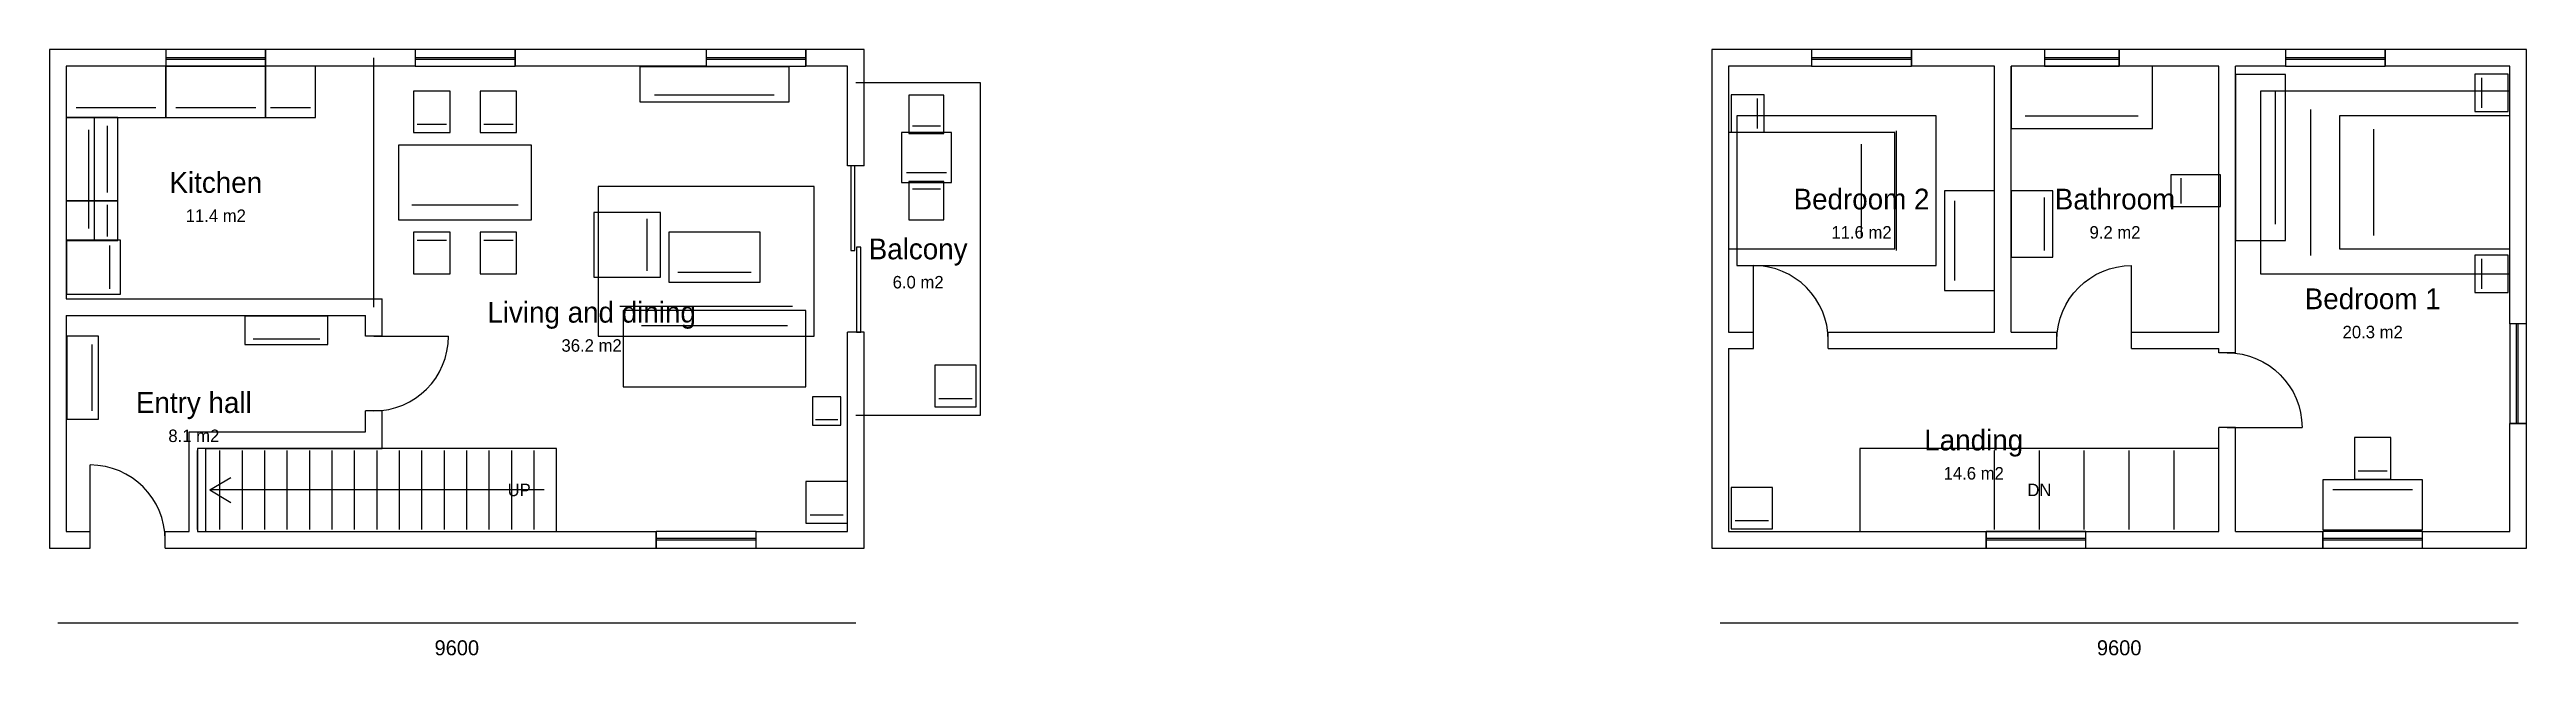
# Model space of a CAD drawing. Header units: millimetres. Extents: x -100 to 29700, y -1393 to 5900.
import ezdxf
from ezdxf.enums import TextEntityAlignment as Align

# ---------------------------------------------------------------- set-up
doc = ezdxf.new("R2010")
doc.units = ezdxf.units.MM
doc.layers.get('0').update_dxf_attribs({"linetype": 'CONTINUOUS'})
for name, color, linetype in [('DIM', 4, 'CONTINUOUS'), ('L1_A-AREA', 6, 'CONTINUOUS'), ('L1_A-AREA-IDEN', 1, 'CONTINUOUS'), ('L1_A-DOOR', 3, 'CONTINUOUS'), ('L1_A-FURN', 8, 'CONTINUOUS'), ('L1_A-GLAZ', 5, 'CONTINUOUS'), ('L1_A-STRS', 2, 'CONTINUOUS'), ('L1_A-WALL', 7, 'CONTINUOUS'), ('L2_A-AREA-IDEN', 1, 'CONTINUOUS'), ('L2_A-DOOR', 3, 'CONTINUOUS'), ('L2_A-FURN', 8, 'CONTINUOUS'), ('L2_A-GLAZ', 5, 'CONTINUOUS'), ('L2_A-STRS', 2, 'CONTINUOUS'), ('L2_A-WALL', 7, 'CONTINUOUS')]:
    doc.layers.add(name, color=color, linetype=linetype)

# ---------------------------------------------------------------- blocks, each defined once
blk = doc.blocks.new('DOOR-900')
blk.add_line((0, 0), (0, 900))
blk.add_arc((0, 0), 900, 0, 90)
blk = doc.blocks.new('WIN-1200')
for p, q in [((-600, 20), (600, 20)), ((-600, 0), (600, 0))]:
    blk.add_line(p, q)
blk.add_lwpolyline([(-600, -100), (600, -100), (600, 100), (-600, 100)], close=True)
blk = doc.blocks.new('SLIDING-DOOR-2000')
for points in [[(-20, 10), (1000, 10), (1000, 60), (-20, 60)], [(-1000, -60), (20, -60), (20, -10), (-1000, -10)]]:
    blk.add_lwpolyline(points, close=True)
blk = doc.blocks.new('KITCHEN-COUNTER-1200x620')
blk.add_line((-480, -186), (480, -186))
blk.add_lwpolyline([(-600, -310), (600, -310), (600, 310), (-600, 310)], close=True)
blk = doc.blocks.new('KITCHEN-SINK-1200x620')
blk.add_line((-480, -186), (480, -186))
blk.add_lwpolyline([(-600, -310), (600, -310), (600, 310), (-600, 310)], close=True)
blk = doc.blocks.new('KITCHEN-COUNTER-600x620')
blk.add_line((-240, -186), (240, -186))
blk.add_lwpolyline([(-300, -310), (300, -310), (300, 310), (-300, 310)], close=True)
blk = doc.blocks.new('HOB-1000x620')
blk.add_line((-400, -186), (400, -186))
blk.add_lwpolyline([(-500, -310), (500, -310), (500, 310), (-500, 310)], close=True)
blk = doc.blocks.new('KITCHEN-COUNTER-480x620')
blk.add_line((-192, -186), (192, -186))
blk.add_lwpolyline([(-240, -310), (240, -310), (240, 310), (-240, 310)], close=True)
blk = doc.blocks.new('FRIDGE-650x650')
blk.add_line((-260, -195), (260, -195))
blk.add_lwpolyline([(-325, -325), (325, -325), (325, 325), (-325, 325)], close=True)
blk = doc.blocks.new('WALL-CABINET-1480x340')
blk.add_line((-592, -102), (592, -102))
blk.add_lwpolyline([(-740, -170), (740, -170), (740, 170), (-740, 170)], close=True)
blk = doc.blocks.new('DINING-TABLE-1600x900')
blk.add_line((-640, -270), (640, -270))
blk.add_lwpolyline([(-800, -450), (800, -450), (800, 450), (-800, 450)], close=True)
blk = doc.blocks.new('CHAIR-440x500')
blk.add_line((-176, -150), (176, -150))
blk.add_lwpolyline([(-220, -250), (220, -250), (220, 250), (-220, 250)], close=True)
blk = doc.blocks.new('SOFA-2200x920')
blk.add_line((-880, -276), (880, -276))
blk.add_lwpolyline([(-1100, -460), (1100, -460), (1100, 460), (-1100, 460)], close=True)
blk = doc.blocks.new('COFFEE-TABLE-1100x600')
blk.add_line((-440, -180), (440, -180))
blk.add_lwpolyline([(-550, -300), (550, -300), (550, 300), (-550, 300)], close=True)
blk = doc.blocks.new('ARMCHAIR-780x800')
blk.add_line((-312, -240), (312, -240))
blk.add_lwpolyline([(-390, -400), (390, -400), (390, 400), (-390, 400)], close=True)
blk = doc.blocks.new('RUG-2600x1800')
blk.add_line((-1040, -540), (1040, -540))
blk.add_lwpolyline([(-1300, -900), (1300, -900), (1300, 900), (-1300, 900)], close=True)
blk = doc.blocks.new('SIDEBOARD-1800x420')
blk.add_line((-720, -126), (720, -126))
blk.add_lwpolyline([(-900, -210), (900, -210), (900, 210), (-900, 210)], close=True)
blk = doc.blocks.new('FLOOR-LAMP-340x340')
blk.add_line((-136, -102), (136, -102))
blk.add_lwpolyline([(-170, -170), (170, -170), (170, 170), (-170, 170)], close=True)
blk = doc.blocks.new('PLANT-500x500')
blk.add_line((-200, -150), (200, -150))
blk.add_lwpolyline([(-250, -250), (250, -250), (250, 250), (-250, 250)], close=True)
blk = doc.blocks.new('BENCH-1000x380')
blk.add_line((-400, -114), (400, -114))
blk.add_lwpolyline([(-500, -190), (500, -190), (500, 190), (-500, 190)], close=True)
blk = doc.blocks.new('SIDEBOARD-1000x340')
blk.add_line((-400, -102), (400, -102))
blk.add_lwpolyline([(-500, -170), (500, -170), (500, 170), (-500, 170)], close=True)
blk = doc.blocks.new('BISTRO-TABLE-600x600')
blk.add_line((-240, -180), (240, -180))
blk.add_lwpolyline([(-300, -300), (300, -300), (300, 300), (-300, 300)], close=True)
blk = doc.blocks.new('BISTRO-CHAIR-420x460')
blk.add_line((-168, -138), (168, -138))
blk.add_lwpolyline([(-210, -230), (210, -230), (210, 230), (-210, 230)], close=True)
blk = doc.blocks.new('WIN-900')
for p, q in [((-450, 20), (450, 20)), ((-450, 0), (450, 0))]:
    blk.add_line(p, q)
blk.add_lwpolyline([(-450, -100), (450, -100), (450, 100), (-450, 100)], close=True)
blk = doc.blocks.new('BED-DOUBLE-1600x2050')
blk.add_line((-640, -615), (640, -615))
blk.add_lwpolyline([(-800, -1025), (800, -1025), (800, 1025), (-800, 1025)], close=True)
blk = doc.blocks.new('NIGHTSTAND-450x400')
blk.add_line((-180, -120), (180, -120))
blk.add_lwpolyline([(-225, -200), (225, -200), (225, 200), (-225, 200)], close=True)
blk = doc.blocks.new('WARDROBE-2000x600')
blk.add_line((-800, -180), (800, -180))
blk.add_lwpolyline([(-1000, -300), (1000, -300), (1000, 300), (-1000, 300)], close=True)
blk = doc.blocks.new('DESK-1200x600')
blk.add_line((-480, -180), (480, -180))
blk.add_lwpolyline([(-600, -300), (600, -300), (600, 300), (-600, 300)], close=True)
blk = doc.blocks.new('RUG-2200x3000')
blk.add_line((-880, -900), (880, -900))
blk.add_lwpolyline([(-1100, -1500), (1100, -1500), (1100, 1500), (-1100, 1500)], close=True)
blk = doc.blocks.new('BED-DOUBLE-1400x2000')
blk.add_line((-560, -600), (560, -600))
blk.add_lwpolyline([(-700, -1000), (700, -1000), (700, 1000), (-700, 1000)], close=True)
blk = doc.blocks.new('WARDROBE-1200x600')
blk.add_line((-480, -180), (480, -180))
blk.add_lwpolyline([(-600, -300), (600, -300), (600, 300), (-600, 300)], close=True)
blk = doc.blocks.new('RUG-1800x2400')
blk.add_line((-720, -720), (720, -720))
blk.add_lwpolyline([(-900, -1200), (900, -1200), (900, 1200), (-900, 1200)], close=True)
blk = doc.blocks.new('BATHTUB-1700x750')
blk.add_line((-680, -225), (680, -225))
blk.add_lwpolyline([(-850, -375), (850, -375), (850, 375), (-850, 375)], close=True)
blk = doc.blocks.new('WC-380x600')
blk.add_line((-152, -180), (152, -180))
blk.add_lwpolyline([(-190, -300), (190, -300), (190, 300), (-190, 300)], close=True)
blk = doc.blocks.new('VANITY-800x500')
blk.add_line((-320, -150), (320, -150))
blk.add_lwpolyline([(-400, -250), (400, -250), (400, 250), (-400, 250)], close=True)

msp = doc.modelspace()

# ---------------------------------------------------------------- linework, layer by layer
at = {"layer": 'DIM'}
for p, q in [((0, -1000), (9600, -1000)), ((20000, -1000), (29600, -1000))]:
    msp.add_line(p, q, dxfattribs=at)
at = {"layer": 'L1_A-AREA'}
msp.add_line((3800, 2800), (3800, 5800), dxfattribs=at)
msp.add_lwpolyline([(9600, 1500), (11100, 1500), (11100, 5500), (9600, 5500)], dxfattribs=at)
at = {"layer": 'L1_A-STRS'}
for p, q in [((1680, 125), (1680, 1075)), ((1950, 125), (1950, 1075)), ((2220, 125), (2220, 1075)), ((2490, 125), (2490, 1075)), ((2760, 125), (2760, 1075)), ((3030, 125), (3030, 1075)), ((3300, 125), (3300, 1075)), ((3570, 125), (3570, 1075)), ((3840, 125), (3840, 1075)), ((4110, 125), (4110, 1075)), ((4380, 125), (4380, 1075)), ((4650, 125), (4650, 1075)), ((4920, 125), (4920, 1075)), ((5190, 125), (5190, 1075)), ((5460, 125), (5460, 1075)), ((5730, 125), (5730, 1075)), ((6000, 125), (6000, 1075)), ((1830, 600), (2080, 750)), ((1830, 600), (2080, 450))]:
    msp.add_line(p, q, dxfattribs=at)
msp.add_lwpolyline([(1680, 100), (6000, 100), (6000, 1100), (1680, 1100)], close=True, dxfattribs=at)
msp.add_lwpolyline([(5850, 600), (1830, 600)], dxfattribs=at)
at = {"layer": 'L1_A-WALL'}
for p, q in [((1300, 5900), (-100, 5900)), ((-100, 5900), (-100, 2800.0022)), ((1300, 5700), (100, 5700)), ((100, 5700), (100, 2900.0022)), ((1300, 5900), (1300, 5700)), ((4300, 5900), (2500, 5900)), ((2500, 5900), (2500, 5700)), ((4300, 5700), (2500, 5700)), ((4300, 5900), (4300, 5700)), ((7800, 5900), (5500, 5900)), ((5500, 5900), (5500, 5700)), ((7800, 5700), (5500, 5700)), ((7800, 5900), (7800, 5700)), ((9700, 5900), (9000, 5900)), ((9000, 5900), (9000, 5700)), ((9500, 5700), (9000, 5700)), ((9500, 4500), (9500, 5700)), ((9700, 4500), (9700, 5900)), ((9700, 4500), (9500, 4500)), ((-100, 2800.0022), (-100, -100)), ((100, 2900), (3900, 2900)), ((100, 2700.0022), (100, 100)), ((100, 2700), (3700, 2700)), ((3700, 2450), (3700, 2700)), ((3900, 2450), (3900, 2900)), ((3900, 2450), (3700, 2450)), ((9500, 100), (9500, 2500)), ((9700, 2500), (9500, 2500)), ((9700, -100), (9700, 2500)), ((3700, 1300), (3700, 1550)), ((3900, 1550), (3700, 1550)), ((3900, 1100), (3900, 1550)), ((1580, 1300), (3700, 1300)), ((1580, 100), (1580, 1300)), ((1780, 1100), (3900, 1100)), ((1780, 100), (1780, 1100)), ((100, 100), (390, 100)), ((390, -100), (390, 100)), ((1290, 100), (1580, 100)), ((1290, -100), (1290, 100)), ((1780, 100), (7200, 100)), ((7200, -100), (7200, 100)), ((8400, 100), (9500, 100)), ((8400, -100), (8400, 100)), ((-100, -100), (390, -100)), ((1290, -100), (1680, -100)), ((1680, -100), (7200, -100)), ((8400, -100), (9700, -100))]:
    msp.add_line(p, q, dxfattribs=at)
at = {"layer": 'L2_A-STRS'}
for p, q in [((23300, 125), (23300, 1075)), ((23840, 125), (23840, 1075)), ((24380, 125), (24380, 1075)), ((24920, 125), (24920, 1075)), ((25460, 125), (25460, 1075))]:
    msp.add_line(p, q, dxfattribs=at)
msp.add_lwpolyline([(21680, 100), (26000, 100), (26000, 1100), (21680, 1100)], close=True, dxfattribs=at)
at = {"layer": 'L2_A-WALL'}
for p, q in [((21100, 5900), (19900, 5900)), ((19900, 5900), (19900, 2399.9994)), ((21100, 5700), (20100, 5700)), ((20100, 5700), (20100, 2499.9994)), ((21100, 5900), (21100, 5700)), ((23400.0032, 5900), (22300, 5900)), ((22300, 5900), (22300, 5700)), ((23300.0032, 5700), (22300, 5700)), ((23300, 2500), (23300, 5700)), ((23900, 5900), (23400.0032, 5900)), ((23500, 2500), (23500, 5700)), ((23900, 5700), (23500.0032, 5700)), ((23900, 5900), (23900, 5700)), ((26100.0032, 5900), (24800, 5900)), ((24800, 5900), (24800, 5700)), ((26000.0032, 5700), (24800, 5700)), ((26000, 2500), (26000, 5700)), ((26800, 5900), (26100.0032, 5900)), ((26200, 2400), (26200, 5700)), ((26800, 5700), (26200.0032, 5700)), ((26800, 5900), (26800, 5700)), ((29700, 5900), (28000, 5900)), ((28000, 5900), (28000, 5700)), ((29500, 5700), (28000, 5700)), ((29500, 2600), (29500, 5700)), ((29700, 2600), (29700, 5900)), ((19900, 2399.9994), (19900, -100)), ((20100, 2500), (20400, 2500)), ((20400, 2300), (20400, 2500)), ((21300, 2500), (23299.9997, 2500)), ((21300, 2300), (21300, 2500)), ((23499.9997, 2500), (24050, 2500)), ((24050, 2300), (24050, 2500)), ((24950, 2500), (26000, 2500)), ((24950, 2300), (24950, 2500)), ((26200, 2250), (26200, 2400)), ((29700, 2600), (29500, 2600)), ((20100, 2300), (20400, 2300)), ((20100, 2299.9994), (20100, 100)), ((21300, 2300), (23399.9997, 2300)), ((23399.9997, 2300), (24050, 2300)), ((24950, 2300), (26000, 2300)), ((26000, 2250), (26000, 2300)), ((26200, 2250), (26000, 2250)), ((26000, 100), (26000, 1350)), ((26200, 1350), (26000, 1350)), ((26200, 100), (26200, 1350)), ((29500, 100), (29500, 1400)), ((29700, 1400), (29500, 1400)), ((29700, -100), (29700, 1400)), ((20100, 100), (23200, 100)), ((23200, -100), (23200, 100)), ((24400, 100), (26000.0032, 100)), ((24400, -100), (24400, 100)), ((26200.0032, 100), (27250, 100)), ((27250, -100), (27250, 100)), ((28450, 100), (29500, 100)), ((28450, -100), (28450, 100)), ((19900, -100), (23200, -100)), ((24400, -100), (26100.0032, -100)), ((26100.0032, -100), (27250, -100)), ((28450, -100), (29700, -100))]:
    msp.add_line(p, q, dxfattribs=at)

# ---------------------------------------------------------------- block references
at = {"layer": 'L1_A-DOOR'}
for name, p, rotation in [('SLIDING-DOOR-2000', (9600, 3500), 90), ('DOOR-900', (3800, 2450), -90)]:
    msp.add_blockref(name, p, dxfattribs=dict(at, rotation=rotation))
msp.add_blockref('DOOR-900', (390, 0), dxfattribs=at)
at = {"layer": 'L1_A-FURN'}
for name, p in [('KITCHEN-COUNTER-1200x620', (700, 5390)), ('KITCHEN-SINK-1200x620', (1900, 5390)), ('KITCHEN-COUNTER-600x620', (2800, 5390)), ('SIDEBOARD-1800x420', (7900, 5480)), ('CHAIR-440x500', (4500, 5150)), ('CHAIR-440x500', (5300, 5150)), ('BISTRO-CHAIR-420x460', (10450, 5120)), ('BISTRO-TABLE-600x600', (10450, 4600)), ('DINING-TABLE-1600x900', (4900, 4300)), ('RUG-2600x1800', (7800, 3350)), ('COFFEE-TABLE-1100x600', (7900, 3400)), ('SIDEBOARD-1000x340', (2750, 2520)), ('PLANT-500x500', (10800, 1850)), ('FLOOR-LAMP-340x340', (9250, 1550)), ('PLANT-500x500', (9250, 450))]:
    msp.add_blockref(name, p, dxfattribs=at)
for name, p, rotation in [('HOB-1000x620', (410, 4580), 90), ('WALL-CABINET-1480x340', (270, 4340), 90), ('BISTRO-CHAIR-420x460', (10450, 4080), 180), ('KITCHEN-COUNTER-480x620', (410, 3840), 90), ('ARMCHAIR-780x800', (6850, 3550), 90), ('FRIDGE-650x650', (430, 3280), 90), ('CHAIR-440x500', (4500, 3450), 180), ('CHAIR-440x500', (5300, 3450), 180), ('SOFA-2200x920', (7900, 2300), 180), ('BENCH-1000x380', (300, 1950), 90)]:
    msp.add_blockref(name, p, dxfattribs=dict(at, rotation=rotation))
at = {"layer": 'L1_A-GLAZ', "rotation": 180}
for p in [(1900, 5800), (4900, 5800), (8400, 5800)]:
    msp.add_blockref('WIN-1200', p, dxfattribs=at)
at = {"layer": 'L1_A-GLAZ'}
msp.add_blockref('WIN-1200', (7800, 0), dxfattribs=at)
at = {"layer": 'L2_A-DOOR'}
msp.add_blockref('DOOR-900', (20400, 2400), dxfattribs=at)
at = {"layer": 'L2_A-DOOR', "yscale": -1}
for p, rotation in [((24950, 2400), -180), ((26100, 1350), 90)]:
    msp.add_blockref('DOOR-900', p, dxfattribs=dict(at, rotation=rotation))
at = {"layer": 'L2_A-FURN'}
for name, p in [('BATHTUB-1700x750', (24350, 5325)), ('CHAIR-440x500', (27850, 980)), ('PLANT-500x500', (20380, 380))]:
    msp.add_blockref(name, p, dxfattribs=at)
for name, p, rotation in [('WARDROBE-2000x600', (26500, 4600), 90), ('RUG-2200x3000', (28000, 4300), -90), ('NIGHTSTAND-450x400', (29280, 5380), -90), ('NIGHTSTAND-450x400', (20330, 5130), 90), ('RUG-1800x2400', (21400, 4200), 90), ('BED-DOUBLE-1600x2050', (28475, 4300), -90), ('BED-DOUBLE-1400x2000', (21100, 4200), 90), ('WARDROBE-1200x600', (23000, 3600), -90), ('VANITY-800x500', (23750, 3800), 90), ('WC-380x600', (25720, 4200), -90), ('NIGHTSTAND-450x400', (29280, 3200), -90), ('DESK-1200x600', (27850, 420), 180)]:
    msp.add_blockref(name, p, dxfattribs=dict(at, rotation=rotation))
at = {"layer": 'L2_A-GLAZ'}
for name, p, rotation in [('WIN-1200', (21700, 5800), 180), ('WIN-900', (24350, 5800), 180), ('WIN-1200', (27400, 5800), 180), ('WIN-1200', (29600, 2000), 90)]:
    msp.add_blockref(name, p, dxfattribs=dict(at, rotation=rotation))
for p in [(23800, 0), (27850, 0)]:
    msp.add_blockref('WIN-1200', p, dxfattribs=at)

# ---------------------------------------------------------------- texts
at = {"layer": 'DIM'}
for p in [(4800, -1300), (24800, -1300)]:
    msp.add_text('9600', height=180, dxfattribs=at).set_placement(p, align=Align.MIDDLE_CENTER)
at = {"layer": 'L1_A-AREA-IDEN'}
for s, height, p in [('Kitchen', 250, (1900, 4300)), ('11.4 m2', 150, (1900, 3900)), ('Balcony', 250, (10350, 3500)), ('6.0 m2', 150, (10350, 3100)), ('Living and dining', 250, (6421.583, 2738.2932)), ('36.2 m2', 150, (6421.583, 2338.2932)), ('Entry hall', 250, (1636.0474, 1651.3834)), ('8.1 m2', 150, (1636.0474, 1251.3834))]:
    msp.add_text(s, height=height, dxfattribs=at).set_placement(p, align=Align.MIDDLE_CENTER)
at = {"layer": 'L1_A-STRS'}
msp.add_text('UP', height=150, dxfattribs=at).set_placement((5550, 600), align=Align.MIDDLE_CENTER)
at = {"layer": 'L2_A-AREA-IDEN'}
for s, height, p in [('Bedroom 2', 250, (21700, 4100)), ('Bathroom', 250, (24750, 4100)), ('11.6 m2', 150, (21700, 3700)), ('9.2 m2', 150, (24750, 3700)), ('Bedroom 1', 250, (27850, 2900)), ('20.3 m2', 150, (27850, 2500)), ('Landing', 250, (23050, 1200)), ('14.6 m2', 150, (23050, 800))]:
    msp.add_text(s, height=height, dxfattribs=at).set_placement(p, align=Align.MIDDLE_CENTER)
at = {"layer": 'L2_A-STRS'}
msp.add_text('DN', height=150, dxfattribs=at).set_placement((23840, 600), align=Align.MIDDLE_CENTER)

doc.saveas('drawing.dxf')
